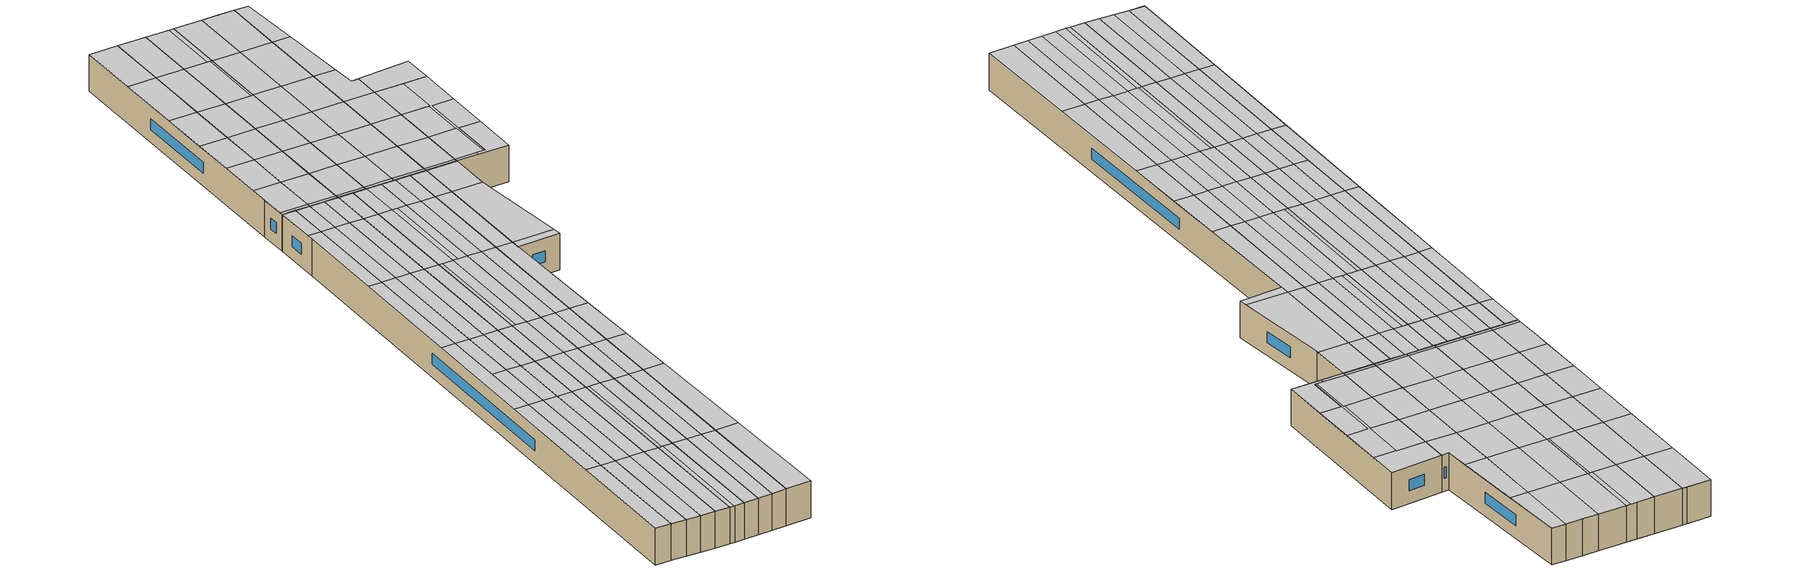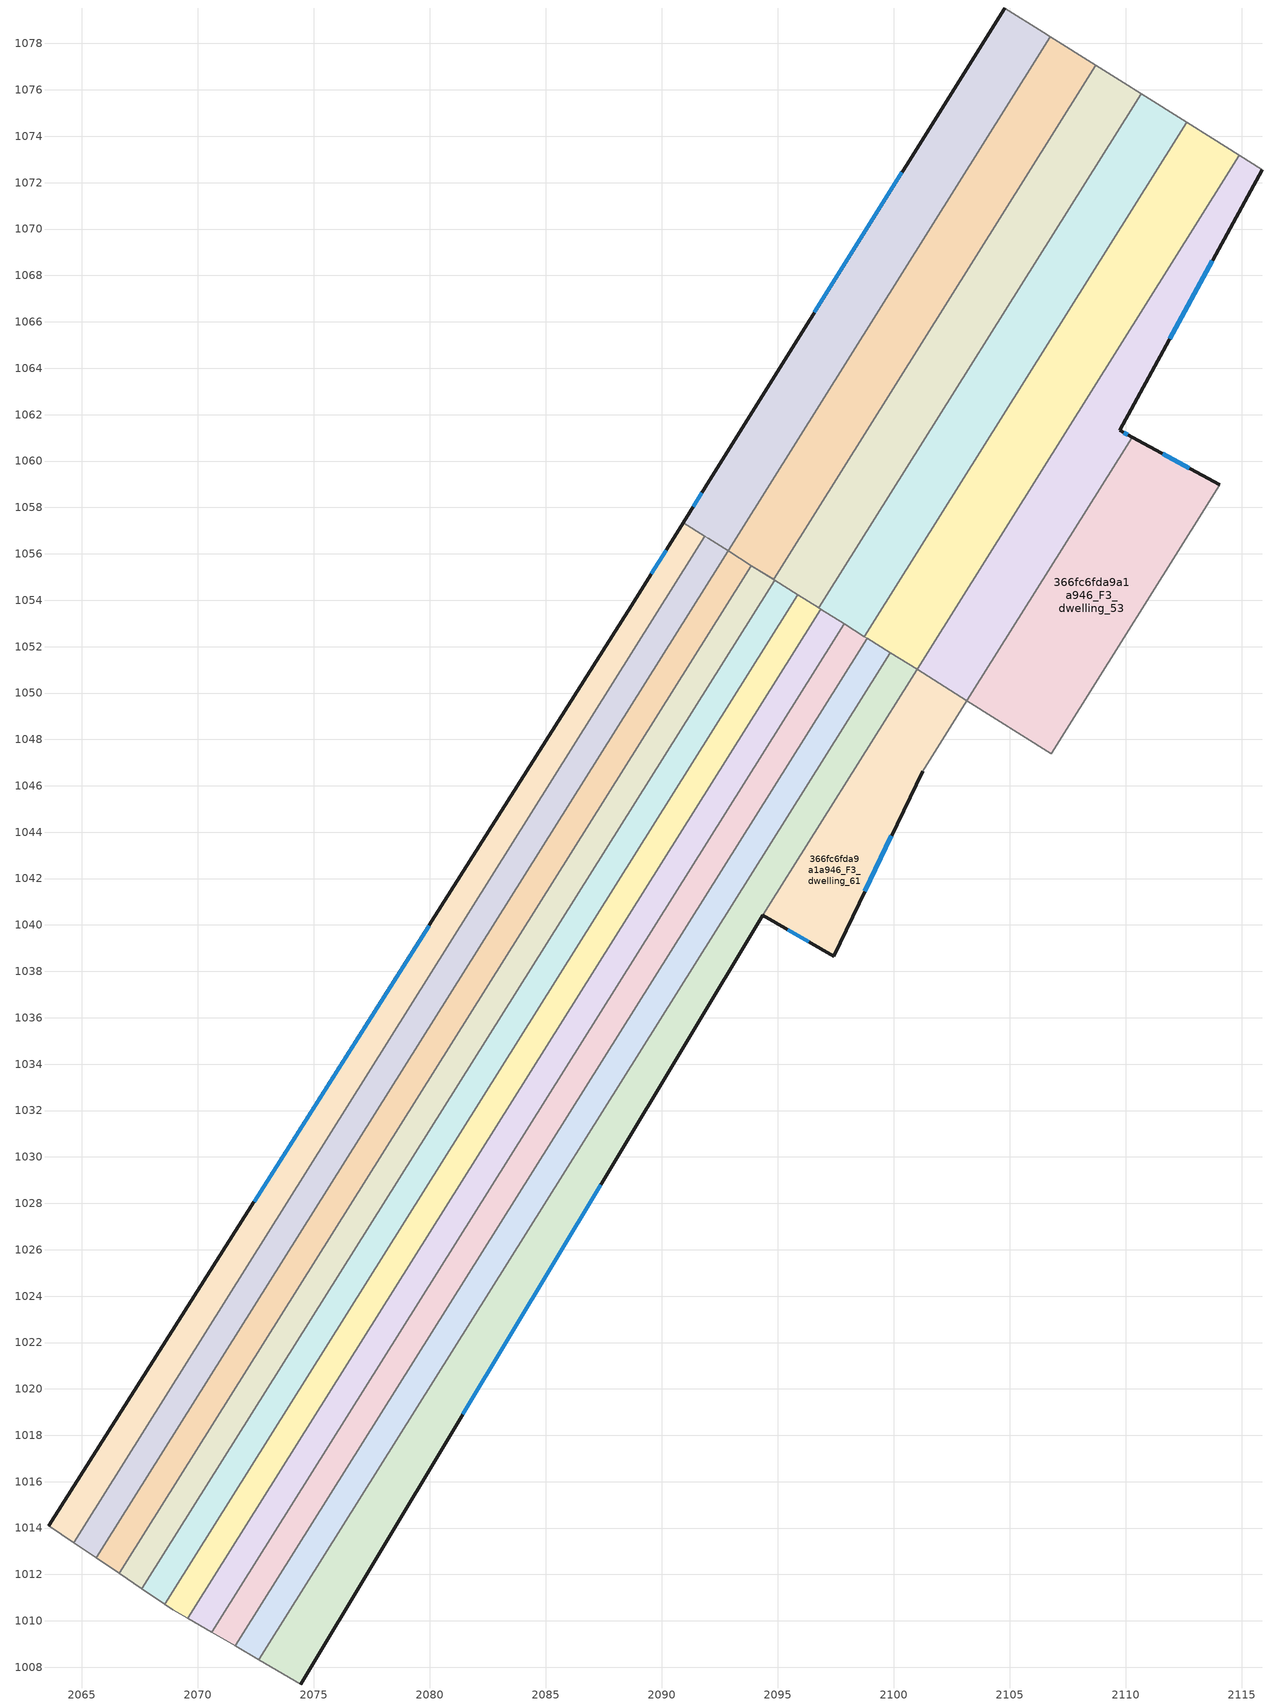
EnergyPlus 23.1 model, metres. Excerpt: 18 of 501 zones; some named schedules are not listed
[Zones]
366fc6fda9a1a946_F3_dwelling_53
 floor to 366fc6fda9a1a946_F2_dwelling_53 (EU_floor_Construction): 2114.05,1058.97 2106.79,1047.38 2103.15,1049.67 2110.28,1061.03 z9
 wall outside (EU_wall_Construction): 2114.05,1058.97 2110.28,1061.03 z9:12
 wall to 366fc6fda9a1a946_F3_dwelling_54 (EU_wall_Construction): 2110.28,1061.03 2103.15,1049.67 z9:12
 wall to 366fc6fda9a1a946_F3_dwelling_52 (EU_wall_Construction): 2106.79,1047.38 2114.05,1058.97 z9:12
 wall to 366fc6fda9a1a946_F3_dwelling_60 (EU_wall_Construction): 2103.15,1049.67 2106.79,1047.39 z9:12
 window (EU_Window_Construction): 2112.73,1059.69 2111.6,1060.31 z10.05:10.95
 ceiling to 366fc6fda9a1a946_F4_dwelling_16 (EU_floor_Construction): 2109.16,1054.81 2111.1,1057.9 2109.1,1059.16 2107.16,1056.07 z12
 ceiling to 366fc6fda9a1a946_F4_dwelling_18 (EU_floor_Construction): 2112.74,1056.87 2114.05,1058.96 2110.27,1061.03 2109.1,1059.16 z12
 ceiling to 366fc6fda9a1a946_F4_dwelling_12 (EU_floor_Construction): 2105.3,1048.67 2107.22,1051.74 2105.23,1052.99 2103.31,1049.92 z12
 ceiling to 366fc6fda9a1a946_F4_dwelling_17 (EU_floor_Construction): 2110.8,1053.78 2112.74,1056.87 2111.13,1057.89 2111.1,1057.9 2109.16,1054.81 2109.11,1054.84 2107.18,1051.76 2107.22,1051.74 2105.3,1048.67 2105.42,1048.6 2109.27,1054.74 z12
 ceiling to 366fc6fda9a1a946_F4_dwelling_15 (EU_floor_Construction): 2108.87,1050.7 2110.8,1053.78 2109.27,1054.74 2105.42,1048.6 2105.45,1048.58 2107.38,1051.64 z12
 ceiling to 366fc6fda9a1a946_F4_dwelling_14 (EU_floor_Construction): 2107.18,1051.76 2109.11,1054.84 2107.16,1056.07 2105.23,1052.99 z12
 ceiling to 366fc6fda9a1a946_F4_dwelling_11 (EU_floor_Construction): 2106.79,1047.39 2108.87,1050.7 2107.38,1051.64 2105.45,1048.58 2105.42,1048.6 2104.85,1048.96 2104.69,1048.7 z12
 ceiling to 366fc6fda9a1a946_F4_dwelling_10 (EU_floor_Construction): 2104.69,1048.7 2104.85,1048.96 2103.31,1049.92 2103.15,1049.67 z12
366fc6fda9a1a946_F3_dwelling_54
 floor to 366fc6fda9a1a946_F2_dwelling_54 (EU_floor_Construction): 2115.88,1072.56 2109.74,1061.33 2110.28,1061.03 2103.15,1049.67 2101,1051.01 2114.9,1073.18 z9
 wall outside (EU_wall_Construction): 2110.28,1061.03 2109.74,1061.33 2115.88,1072.56 z9:12
 wall to 366fc6fda9a1a946_F3_dwelling_61 (EU_wall_Construction): 2101,1051.01 2103.15,1049.67 z9:12
 wall to 366fc6fda9a1a946_F3_dwelling_55 (EU_wall_Construction): 2114.9,1073.18 2101,1051.01 z9:12
 wall to 366fc6fda9a1a946_F3_dwelling_42 (EU_wall_Construction): 2115.88,1072.56 2114.9,1073.18 z9:12
 window (EU_Window_Construction): 2111.89,1065.27 2113.73,1068.62 / 2110.09,1061.14 2109.92,1061.22 z10.05:10.95
 ceiling to 366fc6fda9a1a946_F4_dwelling_14 (EU_floor_Construction): 2105.23,1052.99 2107.16,1056.07 2105.02,1057.41 2103.08,1054.33 z12
 ceiling to 366fc6fda9a1a946_F4_dwelling_12 (EU_floor_Construction): 2103.31,1049.92 2105.23,1052.99 2103.08,1054.33 2101.16,1051.27 z12
 ceiling to 366fc6fda9a1a946_F4_dwelling_21 (EU_floor_Construction): 2110.69,1063.06 2113.37,1067.97 2112.13,1068.75 2109.16,1064.02 z12
 ceiling to 366fc6fda9a1a946_F4_dwelling_16 (EU_floor_Construction): 2107.16,1056.07 2109.1,1059.16 2106.95,1060.5 2105.02,1057.41 z12
 ceiling to 366fc6fda9a1a946_F4_dwelling_23 (EU_floor_Construction): 2113.37,1067.97 2115.88,1072.56 2114.9,1073.18 2112.13,1068.75 z12
 ceiling to 366fc6fda9a1a946_F4_dwelling_18 (EU_floor_Construction): 2109.1,1059.16 2110.27,1061.03 2110.13,1061.11 2109.93,1061.22 2109.87,1061.25 2109.74,1061.33 2110.69,1063.06 2109.16,1064.02 2106.95,1060.5 z12
 ceiling adiabatic (EU_roof_Construction): 2103.15,1049.67 2103.31,1049.92 2101.16,1051.27 2101,1051.01 z12
366fc6fda9a1a946_F3_dwelling_55
 floor to 366fc6fda9a1a946_F2_dwelling_55 (EU_floor_Construction): 2114.9,1073.18 2101,1051.01 2098.74,1052.43 2112.64,1074.6 z9
 wall to 366fc6fda9a1a946_F3_dwelling_56 (EU_wall_Construction): 2112.64,1074.6 2098.74,1052.43 z9:12
 wall to 366fc6fda9a1a946_F3_dwelling_42 (EU_wall_Construction): 2114.9,1073.18 2113.72,1073.92 z9:12
 wall to 366fc6fda9a1a946_F3_dwelling_62 (EU_wall_Construction): 2099.86,1051.73 2101,1051.01 z9:12
 wall to 366fc6fda9a1a946_F3_dwelling_63 (EU_wall_Construction): 2098.86,1052.36 2099.86,1051.73 z9:12
 wall to 366fc6fda9a1a946_F3_dwelling_43 (EU_wall_Construction): 2113.72,1073.92 2112.64,1074.6 z9:12
 wall to 366fc6fda9a1a946_F3_dwelling_64 (EU_wall_Construction): 2098.74,1052.43 2098.86,1052.36 z9:12
 ceiling to 366fc6fda9a1a946_F4_dwelling_12 (EU_floor_Construction): 2101.16,1051.27 2103.08,1054.33 2100.82,1055.75 2098.9,1052.69 z12
 ceiling to 366fc6fda9a1a946_F4_dwelling_21 (EU_floor_Construction): 2109.16,1064.02 2112.13,1068.75 2109.86,1070.17 2106.9,1065.44 z12
 ceiling adiabatic (EU_roof_Construction): 2101,1051.01 2101.16,1051.27 2098.9,1052.69 2098.74,1052.43 z12; 2103.08,1054.33 2105.02,1057.41 2102.75,1058.83 2100.82,1055.75 z12
 ceiling to 366fc6fda9a1a946_F4_dwelling_23 (EU_floor_Construction): 2112.13,1068.75 2114.9,1073.18 2112.64,1074.6 2109.86,1070.17 z12
 ceiling to 366fc6fda9a1a946_F4_dwelling_16 (EU_floor_Construction): 2105.02,1057.41 2106.95,1060.5 2104.69,1061.92 2102.75,1058.83 z12
 ceiling to 366fc6fda9a1a946_F4_dwelling_18 (EU_floor_Construction): 2106.95,1060.5 2109.16,1064.02 2106.9,1065.44 2104.69,1061.92 z12
366fc6fda9a1a946_F3_dwelling_56
 floor to 366fc6fda9a1a946_F2_dwelling_56 (EU_floor_Construction): 2112.64,1074.6 2098.74,1052.43 2096.78,1053.67 2110.68,1075.83 z9
 wall to 366fc6fda9a1a946_F3_dwelling_57 (EU_wall_Construction): 2110.68,1075.83 2096.78,1053.67 z9:12
 wall to 366fc6fda9a1a946_F3_dwelling_43 (EU_wall_Construction): 2112.64,1074.6 2110.68,1075.83 z9:12
 wall to 366fc6fda9a1a946_F3_dwelling_65 (EU_wall_Construction): 2096.86,1053.61 2097.86,1052.99 z9:12
 wall to 366fc6fda9a1a946_F3_dwelling_64 (EU_wall_Construction): 2097.86,1052.99 2098.74,1052.43 z9:12
 wall to 366fc6fda9a1a946_F3_dwelling_66 (EU_wall_Construction): 2096.78,1053.67 2096.86,1053.61 z9:12
 ceiling to 366fc6fda9a1a946_F4_dwelling_18 (EU_floor_Construction): 2104.69,1061.92 2106.9,1065.44 2104.93,1066.67 2102.73,1063.15 z12
 ceiling to 366fc6fda9a1a946_F4_dwelling_23 (EU_floor_Construction): 2109.86,1070.17 2112.64,1074.6 2110.68,1075.83 2107.9,1071.4 z12
 ceiling to 366fc6fda9a1a946_F4_dwelling_16 (EU_floor_Construction): 2102.75,1058.83 2104.69,1061.92 2102.73,1063.15 2100.79,1060.06 z12
 ceiling to 366fc6fda9a1a946_F4_dwelling_21 (EU_floor_Construction): 2106.9,1065.44 2109.86,1070.17 2107.9,1071.4 2104.93,1066.67 z12
 ceiling to 366fc6fda9a1a946_F4_dwelling_14 (EU_floor_Construction): 2100.82,1055.75 2102.75,1058.83 2100.79,1060.06 2098.86,1056.98 z12
 ceiling to 366fc6fda9a1a946_F4_dwelling_12 (EU_floor_Construction): 2098.9,1052.69 2100.82,1055.75 2098.86,1056.98 2096.94,1053.92 z12
 ceiling to 366fc6fda9a1a946_F4_dwelling_10 (EU_floor_Construction): 2098.74,1052.43 2098.9,1052.69 2096.94,1053.92 2096.78,1053.67 z12
366fc6fda9a1a946_F3_dwelling_57
 floor to 366fc6fda9a1a946_F2_dwelling_57 (EU_floor_Construction): 2110.68,1075.83 2096.78,1053.67 2093.86,1055.5 2094.82,1054.89 2108.72,1077.06 z9
 wall to 366fc6fda9a1a946_F3_dwelling_58 (EU_wall_Construction): 2108.72,1077.06 2094.82,1054.89 2093.86,1055.5 z9:12
 wall to 366fc6fda9a1a946_F3_dwelling_68 (EU_wall_Construction): 2093.86,1055.5 2094.86,1054.87 z9:12
 wall to 366fc6fda9a1a946_F3_dwelling_46 (EU_wall_Construction): 2109.91,1076.31 2108.72,1077.06 z9:12
 wall to 366fc6fda9a1a946_F3_dwelling_66 (EU_wall_Construction): 2095.86,1054.24 2096.78,1053.66 z9:12
 wall to 366fc6fda9a1a946_F3_dwelling_67 (EU_wall_Construction): 2094.86,1054.87 2095.86,1054.24 z9:12
 wall to 366fc6fda9a1a946_F3_dwelling_43 (EU_wall_Construction): 2110.68,1075.83 2109.91,1076.31 z9:12
 ceiling to 366fc6fda9a1a946_F4_dwelling_21 (EU_floor_Construction): 2104.93,1066.67 2107.9,1071.4 2107.76,1071.49 2104.8,1066.76 z12
 ceiling to 366fc6fda9a1a946_F4_dwelling_16 (EU_floor_Construction): 2100.79,1060.06 2102.73,1063.15 2100.77,1064.38 2098.83,1061.29 z12
 ceiling to 366fc6fda9a1a946_F4_dwelling_20 (EU_floor_Construction): 2104.8,1066.76 2107.76,1071.49 2105.94,1072.63 2102.97,1067.9 z12
 ceiling to 366fc6fda9a1a946_F4_dwelling_12 (EU_floor_Construction): 2096.94,1053.92 2098.86,1056.98 2096.9,1058.21 2094.98,1055.15 z12
 ceiling to 366fc6fda9a1a946_F4_dwelling_18 (EU_floor_Construction): 2102.73,1063.15 2104.93,1066.67 2102.97,1067.9 2100.77,1064.38 z12
 ceiling to 366fc6fda9a1a946_F4_dwelling_23 (EU_floor_Construction): 2107.9,1071.4 2110.68,1075.83 2110.38,1076.01 2107.61,1071.58 z12
 ceiling to 366fc6fda9a1a946_F4_dwelling_14 (EU_floor_Construction): 2098.86,1056.98 2100.79,1060.06 2098.83,1061.29 2096.9,1058.21 z12
 ceiling to 366fc6fda9a1a946_F4_dwelling_22 (EU_floor_Construction): 2107.61,1071.58 2110.38,1076.01 2108.72,1077.06 2105.94,1072.63 z12
 ceiling to 366fc6fda9a1a946_F4_dwelling_10 (EU_floor_Construction): 2096.78,1053.67 2096.94,1053.92 2094.98,1055.15 2094.82,1054.89 2093.86,1055.5 z12
366fc6fda9a1a946_F3_dwelling_58
 floor to 366fc6fda9a1a946_F2_dwelling_58 (EU_floor_Construction): 2108.72,1077.06 2094.82,1054.89 2092,1056.66 2092.85,1056.12 2106.76,1078.29 z9
 wall to 366fc6fda9a1a946_F3_dwelling_59 (EU_wall_Construction): 2106.76,1078.29 2092.85,1056.12 2092,1056.66 z9:12
 wall to 366fc6fda9a1a946_F3_dwelling_46 (EU_wall_Construction): 2108.72,1077.06 2106.76,1078.29 z9:12
 wall to 366fc6fda9a1a946_F3_dwelling_69 (EU_wall_Construction): 2092.86,1056.12 2093.86,1055.5 z9:12
 wall to 366fc6fda9a1a946_F3_dwelling_70 (EU_wall_Construction): 2092,1056.66 2092.86,1056.12 z9:12
 ceiling to 366fc6fda9a1a946_F4_dwelling_20 (EU_floor_Construction): 2102.97,1067.9 2105.94,1072.63 2103.98,1073.86 2101.01,1069.13 z12
 ceiling adiabatic (EU_roof_Construction): 2105.94,1072.63 2108.72,1077.06 2106.76,1078.29 2103.98,1073.86 z12
 ceiling to 366fc6fda9a1a946_F4_dwelling_18 (EU_floor_Construction): 2100.77,1064.38 2102.97,1067.9 2101.01,1069.13 2098.81,1065.61 z12
 ceiling to 366fc6fda9a1a946_F4_dwelling_16 (EU_floor_Construction): 2098.83,1061.29 2100.77,1064.38 2098.81,1065.61 2096.87,1062.52 z12
 ceiling to 366fc6fda9a1a946_F4_dwelling_12 (EU_floor_Construction): 2094.98,1055.15 2096.9,1058.21 2094.94,1059.44 2093.01,1056.38 z12
 ceiling to 366fc6fda9a1a946_F4_dwelling_14 (EU_floor_Construction): 2096.9,1058.21 2098.83,1061.29 2096.87,1062.52 2094.94,1059.44 z12
 ceiling to 366fc6fda9a1a946_F4_dwelling_10 (EU_floor_Construction): 2094.82,1054.89 2094.98,1055.15 2093.01,1056.38 2092.86,1056.13 z12
366fc6fda9a1a946_F3_dwelling_59
 floor to 366fc6fda9a1a946_F2_dwelling_59 (EU_floor_Construction): 2106.76,1078.29 2092.85,1056.12 2090.92,1057.34 2092.15,1059.32 2104.78,1079.53 z9
 wall outside (EU_wall_Construction): 2104.78,1079.53 2092.15,1059.32 2090.92,1057.34 z9:12
 wall to 366fc6fda9a1a946_F3_dwelling_47 (EU_wall_Construction): 2106.45,1078.48 2104.78,1079.53 z9:12
 wall to 366fc6fda9a1a946_F3_dwelling_70 (EU_wall_Construction): 2091.86,1056.75 2092,1056.66 z9:12
 wall to 366fc6fda9a1a946_F3_dwelling_46 (EU_wall_Construction): 2106.76,1078.29 2106.45,1078.48 z9:12
 wall to 366fc6fda9a1a946_F3_dwelling_71 (EU_wall_Construction): 2090.92,1057.34 2091.86,1056.75 z9:12
 window (EU_Window_Construction): 2091.72,1058.62 2091.35,1058.03 / 2100.35,1072.44 2096.57,1066.4 z10.05:10.95
 ceiling to 366fc6fda9a1a946_F4_dwelling_20 (EU_floor_Construction): 2101.01,1069.13 2103.98,1073.86 2102.01,1075.09 2099.05,1070.36 z12
 ceiling to 366fc6fda9a1a946_F4_dwelling_18 (EU_floor_Construction): 2098.81,1065.61 2101.01,1069.13 2099.05,1070.36 2096.85,1066.84 z12
 ceiling adiabatic (EU_roof_Construction): 2103.98,1073.86 2106.76,1078.29 2104.78,1079.53 2102.01,1075.09 z12
 ceiling to 366fc6fda9a1a946_F4_dwelling_16 (EU_floor_Construction): 2096.87,1062.52 2098.81,1065.61 2096.85,1066.84 2094.92,1063.75 z12
 ceiling to 366fc6fda9a1a946_F4_dwelling_12 (EU_floor_Construction): 2093.01,1056.38 2094.94,1059.44 2092.99,1060.66 2092.15,1059.32 2092.03,1059.13 2091.08,1057.59 z12
 ceiling to 366fc6fda9a1a946_F4_dwelling_14 (EU_floor_Construction): 2094.94,1059.44 2096.87,1062.52 2094.92,1063.75 2092.99,1060.66 z12
 ceiling to 366fc6fda9a1a946_F4_dwelling_10 (EU_floor_Construction): 2092.86,1056.13 2093.01,1056.38 2091.08,1057.59 2090.92,1057.34 z12
366fc6fda9a1a946_F3_dwelling_61
 floor to 366fc6fda9a1a946_F2_dwelling_61 (EU_floor_Construction): 2103.15,1049.67 2101.25,1046.64 2097.41,1038.66 2094.36,1040.42 2101,1051.01 z9
 wall outside (EU_wall_Construction): 2094.36,1040.42 2097.41,1038.66 2101.25,1046.64 z9:12
 wall to 366fc6fda9a1a946_F3_dwelling_62 (EU_wall_Construction): 2101,1051.01 2094.36,1040.42 z9:12
 wall to 366fc6fda9a1a946_F3_dwelling_60 (EU_wall_Construction): 2101.25,1046.64 2103.15,1049.67 z9:12
 window (EU_Window_Construction): 2098.75,1041.45 2099.9,1043.84 / 2095.43,1039.8 2096.34,1039.27 z10.05:10.95
 ceiling to 366fc6fda9a1a946_F4_dwelling_9 (EU_floor_Construction): 2097.69,1039.25 2101.25,1046.64 2101.3,1046.72 2099.15,1048.07 2094.77,1041.08 z12
 ceiling to 366fc6fda9a1a946_F4_dwelling_10 (EU_floor_Construction): 2101.3,1046.72 2103.15,1049.67 2101,1051.01 2099.15,1048.07 z12
 ceiling to 366fc6fda9a1a946_F4_dwelling_7 (EU_floor_Construction): 2097.41,1038.66 2097.69,1039.25 2094.77,1041.08 2094.36,1040.42 z12
366fc6fda9a1a946_F3_dwelling_62
 floor to 366fc6fda9a1a946_F2_dwelling_62 (EU_floor_Construction): 2101,1051.01 2094.36,1040.42 2074.43,1007.28 2072.63,1008.33 2099.86,1051.73 z9
 wall outside (EU_wall_Construction): 2074.43,1007.28 2094.36,1040.42 z9:12
 wall to 366fc6fda9a1a946_F3_dwelling_63 (EU_wall_Construction): 2099.86,1051.73 2072.63,1008.33 z9:12
 wall adiabatic (EU_wall_Construction): 2072.63,1008.33 2074.43,1007.28 z9:12
 window (EU_Window_Construction): 2081.41,1018.9 2087.37,1028.8 z10.05:10.95
 ceiling to 366fc6fda9a1a946_F4_dwelling_1 (EU_floor_Construction): 2074.43,1007.28 2079.36,1015.48 2077.75,1016.49 2072.63,1008.33 z12
 ceiling to 366fc6fda9a1a946_F4_dwelling_3 (EU_floor_Construction): 2079.36,1015.48 2084.43,1023.91 2082.98,1024.82 2077.75,1016.49 z12
 ceiling to 366fc6fda9a1a946_F4_dwelling_9 (EU_floor_Construction): 2094.77,1041.08 2099.15,1048.07 2098.01,1048.78 2093.63,1041.8 z12
 ceiling to 366fc6fda9a1a946_F4_dwelling_7 (EU_floor_Construction): 2089.6,1032.51 2094.36,1040.42 2094.77,1041.08 2093.63,1041.8 2088.31,1033.32 z12
 ceiling to 366fc6fda9a1a946_F4_dwelling_5 (EU_floor_Construction): 2087,1028.19 2089.6,1032.51 2088.31,1033.32 2085.63,1029.05 z12
 ceiling to 366fc6fda9a1a946_F4_dwelling_10 (EU_floor_Construction): 2099.15,1048.07 2101,1051.01 2099.86,1051.73 2098.01,1048.78 z12
 ceiling to 366fc6fda9a1a946_F4_dwelling_4 (EU_floor_Construction): 2084.43,1023.91 2087,1028.19 2085.63,1029.05 2082.98,1024.82 z12
366fc6fda9a1a946_F3_dwelling_63
 floor to 366fc6fda9a1a946_F2_dwelling_63 (EU_floor_Construction): 2099.86,1051.73 2072.63,1008.33 2071.61,1008.92 2098.86,1052.36 z9
 wall to 366fc6fda9a1a946_F3_dwelling_64 (EU_wall_Construction): 2098.86,1052.36 2071.61,1008.92 z9:12
 wall adiabatic (EU_wall_Construction): 2071.61,1008.92 2072.63,1008.33 z9:12
 ceiling to 366fc6fda9a1a946_F4_dwelling_3 (EU_floor_Construction): 2077.75,1016.49 2082.98,1024.82 2081.98,1025.45 2076.75,1017.11 z12
 ceiling to 366fc6fda9a1a946_F4_dwelling_7 (EU_floor_Construction): 2088.31,1033.32 2093.63,1041.8 2092.62,1042.43 2087.3,1033.94 z12
 ceiling to 366fc6fda9a1a946_F4_dwelling_4 (EU_floor_Construction): 2082.98,1024.82 2085.63,1029.05 2084.63,1029.68 2081.98,1025.45 z12
 ceiling to 366fc6fda9a1a946_F4_dwelling_1 (EU_floor_Construction): 2072.63,1008.33 2077.75,1016.49 2076.75,1017.11 2071.61,1008.92 z12
 ceiling to 366fc6fda9a1a946_F4_dwelling_5 (EU_floor_Construction): 2085.63,1029.05 2088.31,1033.32 2087.3,1033.94 2084.63,1029.68 z12
 ceiling to 366fc6fda9a1a946_F4_dwelling_9 (EU_floor_Construction): 2093.63,1041.8 2098.01,1048.78 2097.01,1049.41 2092.62,1042.43 z12
 ceiling to 366fc6fda9a1a946_F4_dwelling_10 (EU_floor_Construction): 2098.01,1048.78 2099.86,1051.73 2098.86,1052.36 2097.01,1049.41 z12
366fc6fda9a1a946_F3_dwelling_64
 floor to 366fc6fda9a1a946_F2_dwelling_64 (EU_floor_Construction): 2098.86,1052.36 2071.61,1008.92 2070.59,1009.51 2097.86,1052.99 z9
 wall to 366fc6fda9a1a946_F3_dwelling_65 (EU_wall_Construction): 2097.86,1052.99 2070.59,1009.51 z9:12
 wall adiabatic (EU_wall_Construction): 2070.59,1009.51 2071.61,1008.92 z9:12
 ceiling to 366fc6fda9a1a946_F4_dwelling_7 (EU_floor_Construction): 2087.3,1033.94 2092.62,1042.43 2091.62,1043.05 2086.3,1034.57 z12
 ceiling to 366fc6fda9a1a946_F4_dwelling_3 (EU_floor_Construction): 2076.75,1017.11 2081.98,1025.45 2080.98,1026.08 2075.75,1017.74 z12
 ceiling to 366fc6fda9a1a946_F4_dwelling_1 (EU_floor_Construction): 2071.61,1008.92 2076.75,1017.11 2075.75,1017.74 2070.59,1009.51 z12
 ceiling to 366fc6fda9a1a946_F4_dwelling_5 (EU_floor_Construction): 2084.63,1029.68 2087.3,1033.94 2086.3,1034.57 2083.63,1030.3 z12
 ceiling to 366fc6fda9a1a946_F4_dwelling_9 (EU_floor_Construction): 2092.62,1042.43 2097.01,1049.41 2096.01,1050.04 2091.62,1043.05 z12
 ceiling to 366fc6fda9a1a946_F4_dwelling_4 (EU_floor_Construction): 2081.98,1025.45 2084.63,1029.68 2083.63,1030.3 2080.98,1026.08 z12
 ceiling adiabatic (EU_roof_Construction): 2097.01,1049.41 2098.86,1052.36 2097.86,1052.99 2096.01,1050.04 z12
366fc6fda9a1a946_F3_dwelling_65
 floor to 366fc6fda9a1a946_F2_dwelling_65 (EU_floor_Construction): 2097.86,1052.99 2070.59,1009.51 2069.57,1010.11 2096.86,1053.61 z9
 wall to 366fc6fda9a1a946_F3_dwelling_66 (EU_wall_Construction): 2096.86,1053.61 2069.57,1010.11 z9:12
 wall adiabatic (EU_wall_Construction): 2069.57,1010.11 2070.59,1009.51 z9:12
 ceiling to 366fc6fda9a1a946_F4_dwelling_9 (EU_floor_Construction): 2091.62,1043.05 2096.01,1050.04 2095.38,1050.43 2091,1043.44 z12
 ceiling to 366fc6fda9a1a946_F4_dwelling_1 (EU_floor_Construction): 2070.59,1009.51 2075.75,1017.74 2074.75,1018.37 2069.57,1010.11 z12
 ceiling to 366fc6fda9a1a946_F4_dwelling_7 (EU_floor_Construction): 2086.3,1034.57 2091.62,1043.05 2090.63,1043.68 2085.31,1035.2 z12
 ceiling to 366fc6fda9a1a946_F4_dwelling_3 (EU_floor_Construction): 2075.75,1017.74 2080.98,1026.08 2079.98,1026.7 2074.75,1018.37 z12
 ceiling to 366fc6fda9a1a946_F4_dwelling_8 (EU_floor_Construction): 2091,1043.44 2095.38,1050.43 2095.01,1050.67 2090.63,1043.68 z12
 ceiling to 366fc6fda9a1a946_F4_dwelling_5 (EU_floor_Construction): 2083.63,1030.3 2086.3,1034.57 2085.31,1035.2 2082.63,1030.93 z12
 ceiling to 366fc6fda9a1a946_F4_dwelling_4 (EU_floor_Construction): 2080.98,1026.08 2083.63,1030.3 2082.63,1030.93 2079.98,1026.7 z12
 ceiling to 366fc6fda9a1a946_F4_dwelling_10 (EU_floor_Construction): 2096.01,1050.04 2097.86,1052.99 2096.86,1053.61 2095.01,1050.67 z12
366fc6fda9a1a946_F3_dwelling_66
 floor to 366fc6fda9a1a946_F2_dwelling_66 (EU_floor_Construction): 2096.86,1053.61 2069.57,1010.11 2068.92,1010.49 2068.56,1010.73 2095.86,1054.24 z9
 wall adiabatic (EU_wall_Construction): 2068.56,1010.73 2068.92,1010.49 2069.57,1010.11 z9:12
 wall to 366fc6fda9a1a946_F3_dwelling_67 (EU_wall_Construction): 2095.86,1054.24 2068.56,1010.73 z9:12
 ceiling to 366fc6fda9a1a946_F4_dwelling_8 (EU_floor_Construction): 2090.63,1043.68 2095.01,1050.67 2094.01,1051.29 2089.63,1044.31 z12
 ceiling to 366fc6fda9a1a946_F4_dwelling_5 (EU_floor_Construction): 2082.63,1030.93 2085.31,1035.2 2084.31,1035.82 2081.63,1031.56 z12
 ceiling to 366fc6fda9a1a946_F4_dwelling_6 (EU_floor_Construction): 2084.54,1035.68 2089.85,1044.16 2089.63,1044.31 2084.31,1035.83 z12
 ceiling to 366fc6fda9a1a946_F4_dwelling_10 (EU_floor_Construction): 2095.01,1050.67 2096.86,1053.61 2095.86,1054.24 2094.01,1051.29 z12
 ceiling to 366fc6fda9a1a946_F4_dwelling_0 (EU_floor_Construction): 2068.86,1010.53 2074.06,1018.8 2073.75,1018.99 2068.56,1010.73 z12
 ceiling to 366fc6fda9a1a946_F4_dwelling_7 (EU_floor_Construction): 2085.31,1035.2 2090.63,1043.68 2089.85,1044.16 2084.54,1035.68 z12
 ceiling to 366fc6fda9a1a946_F4_dwelling_3 (EU_floor_Construction): 2074.75,1018.37 2079.98,1026.7 2079.22,1027.18 2073.99,1018.84 z12
 ceiling to 366fc6fda9a1a946_F4_dwelling_1 (EU_floor_Construction): 2069.57,1010.11 2074.75,1018.37 2074.06,1018.8 2068.86,1010.53 2068.88,1010.51 2068.92,1010.49 z12
 ceiling to 366fc6fda9a1a946_F4_dwelling_2 (EU_floor_Construction): 2073.99,1018.84 2079.22,1027.18 2078.98,1027.33 2073.75,1018.99 z12
 ceiling to 366fc6fda9a1a946_F4_dwelling_4 (EU_floor_Construction): 2079.98,1026.7 2082.63,1030.93 2081.63,1031.56 2078.98,1027.33 z12
366fc6fda9a1a946_F3_dwelling_67
 floor to 366fc6fda9a1a946_F2_dwelling_67 (EU_floor_Construction): 2095.86,1054.24 2068.56,1010.73 2067.59,1011.39 2094.86,1054.87 z9
 wall to 366fc6fda9a1a946_F3_dwelling_68 (EU_wall_Construction): 2094.86,1054.87 2067.59,1011.39 z9:12
 wall adiabatic (EU_wall_Construction): 2067.59,1011.39 2068.56,1010.73 z9:12
 ceiling to 366fc6fda9a1a946_F4_dwelling_6 (EU_floor_Construction): 2084.31,1035.83 2089.63,1044.31 2088.63,1044.93 2083.31,1036.45 z12
 ceiling to 366fc6fda9a1a946_F4_dwelling_5 (EU_floor_Construction): 2081.63,1031.56 2084.31,1035.82 2083.31,1036.45 2080.63,1032.18 z12
 ceiling to 366fc6fda9a1a946_F4_dwelling_2 (EU_floor_Construction): 2073.75,1018.99 2078.98,1027.33 2077.98,1027.96 2072.75,1019.62 z12
 ceiling to 366fc6fda9a1a946_F4_dwelling_8 (EU_floor_Construction): 2089.63,1044.31 2094.01,1051.29 2093.01,1051.92 2088.63,1044.93 z12
 ceiling adiabatic (EU_roof_Construction): 2094.01,1051.29 2095.86,1054.24 2094.86,1054.87 2093.01,1051.92 z12; 2068.56,1010.73 2073.75,1018.99 2072.75,1019.62 2067.59,1011.39 z12
 ceiling to 366fc6fda9a1a946_F4_dwelling_4 (EU_floor_Construction): 2078.98,1027.33 2081.63,1031.56 2080.63,1032.18 2077.98,1027.96 z12
366fc6fda9a1a946_F3_dwelling_68
 floor to 366fc6fda9a1a946_F2_dwelling_68 (EU_floor_Construction): 2094.86,1054.87 2067.59,1011.39 2066.61,1012.05 2093.86,1055.5 z9
 wall to 366fc6fda9a1a946_F3_dwelling_69 (EU_wall_Construction): 2093.86,1055.5 2066.61,1012.05 z9:12
 wall adiabatic (EU_wall_Construction): 2066.61,1012.05 2067.59,1011.39 z9:12
 ceiling to 366fc6fda9a1a946_F4_dwelling_5 (EU_floor_Construction): 2080.63,1032.18 2083.31,1036.45 2082.31,1037.08 2079.63,1032.81 z12
 ceiling to 366fc6fda9a1a946_F4_dwelling_4 (EU_floor_Construction): 2077.98,1027.96 2080.63,1032.18 2079.63,1032.81 2076.98,1028.58 z12
 ceiling to 366fc6fda9a1a946_F4_dwelling_6 (EU_floor_Construction): 2083.31,1036.45 2088.63,1044.93 2087.63,1045.56 2082.31,1037.08 z12
 ceiling to 366fc6fda9a1a946_F4_dwelling_0 (EU_floor_Construction): 2067.59,1011.39 2072.75,1019.62 2071.75,1020.25 2066.61,1012.05 z12
 ceiling to 366fc6fda9a1a946_F4_dwelling_8 (EU_floor_Construction): 2088.63,1044.93 2093.01,1051.92 2092.01,1052.55 2087.63,1045.56 z12
 ceiling to 366fc6fda9a1a946_F4_dwelling_2 (EU_floor_Construction): 2072.75,1019.62 2077.98,1027.96 2076.98,1028.58 2071.75,1020.25 z12
 ceiling to 366fc6fda9a1a946_F4_dwelling_10 (EU_floor_Construction): 2093.01,1051.92 2094.86,1054.87 2093.86,1055.5 2092.01,1052.55 z12
366fc6fda9a1a946_F3_dwelling_69
 floor to 366fc6fda9a1a946_F2_dwelling_69 (EU_floor_Construction): 2093.86,1055.5 2066.61,1012.05 2065.63,1012.71 2092.86,1056.12 z9
 wall to 366fc6fda9a1a946_F3_dwelling_70 (EU_wall_Construction): 2092.86,1056.12 2065.63,1012.71 z9:12
 wall adiabatic (EU_wall_Construction): 2065.63,1012.71 2066.61,1012.05 z9:12
 ceiling to 366fc6fda9a1a946_F4_dwelling_4 (EU_floor_Construction): 2076.98,1028.58 2079.63,1032.81 2078.63,1033.44 2075.98,1029.21 z12
 ceiling to 366fc6fda9a1a946_F4_dwelling_8 (EU_floor_Construction): 2087.63,1045.56 2092.01,1052.55 2091.01,1053.17 2086.63,1046.19 z12
 ceiling to 366fc6fda9a1a946_F4_dwelling_2 (EU_floor_Construction): 2071.75,1020.25 2076.98,1028.58 2075.98,1029.21 2070.75,1020.88 z12
 ceiling to 366fc6fda9a1a946_F4_dwelling_6 (EU_floor_Construction): 2082.31,1037.08 2087.63,1045.56 2086.63,1046.19 2081.31,1037.71 z12
 ceiling to 366fc6fda9a1a946_F4_dwelling_0 (EU_floor_Construction): 2066.61,1012.05 2071.75,1020.25 2070.75,1020.88 2065.63,1012.71 z12
 ceiling to 366fc6fda9a1a946_F4_dwelling_5 (EU_floor_Construction): 2079.63,1032.81 2082.31,1037.08 2081.31,1037.71 2078.63,1033.44 z12
 ceiling to 366fc6fda9a1a946_F4_dwelling_10 (EU_floor_Construction): 2092.01,1052.55 2093.86,1055.5 2092.86,1056.12 2091.01,1053.17 z12
366fc6fda9a1a946_F3_dwelling_70
 floor to 366fc6fda9a1a946_F2_dwelling_70 (EU_floor_Construction): 2092.86,1056.12 2065.63,1012.71 2064.65,1013.37 2091.86,1056.75 z9
 wall to 366fc6fda9a1a946_F3_dwelling_71 (EU_wall_Construction): 2091.86,1056.75 2064.65,1013.37 z9:12
 wall adiabatic (EU_wall_Construction): 2064.65,1013.37 2065.63,1012.71 z9:12
 ceiling to 366fc6fda9a1a946_F4_dwelling_2 (EU_floor_Construction): 2070.75,1020.88 2075.98,1029.21 2074.98,1029.84 2069.75,1021.5 z12
 ceiling to 366fc6fda9a1a946_F4_dwelling_6 (EU_floor_Construction): 2081.31,1037.71 2086.63,1046.19 2085.63,1046.82 2080.31,1038.33 z12
 ceiling to 366fc6fda9a1a946_F4_dwelling_5 (EU_floor_Construction): 2078.63,1033.44 2081.31,1037.71 2080.31,1038.33 2077.63,1034.07 z12
 ceiling to 366fc6fda9a1a946_F4_dwelling_8 (EU_floor_Construction): 2086.63,1046.19 2091.01,1053.17 2090.01,1053.8 2085.63,1046.82 z12
 ceiling to 366fc6fda9a1a946_F4_dwelling_4 (EU_floor_Construction): 2075.98,1029.21 2078.63,1033.44 2077.63,1034.07 2074.98,1029.84 z12
 ceiling to 366fc6fda9a1a946_F4_dwelling_0 (EU_floor_Construction): 2065.63,1012.71 2070.75,1020.88 2069.75,1021.5 2064.65,1013.37 z12
 ceiling to 366fc6fda9a1a946_F4_dwelling_10 (EU_floor_Construction): 2091.01,1053.17 2092.86,1056.12 2091.86,1056.75 2090.01,1053.8 z12
366fc6fda9a1a946_F3_dwelling_71
 floor to 366fc6fda9a1a946_F2_dwelling_71 (EU_floor_Construction): 2091.86,1056.75 2064.65,1013.37 2063.58,1014.1 2088.82,1053.95 2090.92,1057.34 z9
 wall outside (EU_wall_Construction): 2090.92,1057.34 2088.82,1053.95 2063.58,1014.1 z9:12
 wall adiabatic (EU_wall_Construction): 2063.58,1014.1 2064.65,1013.37 z9:12
 window (EU_Window_Construction): 2079.97,1039.98 2072.43,1028.07 / 2090.18,1056.15 2089.55,1055.14 z10.05:10.95
 ceiling to 366fc6fda9a1a946_F4_dwelling_0 (EU_floor_Construction): 2064.65,1013.37 2069.75,1021.5 2068.69,1022.17 2063.58,1014.1 z12
 ceiling to 366fc6fda9a1a946_F4_dwelling_2 (EU_floor_Construction): 2069.75,1021.5 2074.98,1029.84 2073.95,1030.48 2068.69,1022.17 z12
 ceiling to 366fc6fda9a1a946_F4_dwelling_8 (EU_floor_Construction): 2085.63,1046.82 2090.01,1053.8 2089.09,1054.38 2088.82,1053.95 2084.68,1047.41 z12
 ceiling to 366fc6fda9a1a946_F4_dwelling_6 (EU_floor_Construction): 2080.31,1038.33 2085.63,1046.82 2084.68,1047.41 2079.32,1038.95 z12
 ceiling adiabatic (EU_roof_Construction): 2080.31,1038.33 2079.32,1038.95 2088.82,1053.95 2089.09,1054.38 2090.01,1053.8 2091.86,1056.75 2090.92,1057.34 2088.82,1053.95 2073.95,1030.48 2074.98,1029.84 z12
[Building]
EU S2 Campaign: North Axis=0; Terrain=City; Solar Distribution=FullExterior
[Site:Location]
Bologna: Latitude=44.5; Longitude=11.25; Time Zone=1; Elevation=37
[SizingPeriod:WeatherFileDays]
AnnualSizingPeriod: Begin Month=1; Begin Day of Month=1; End Month=12; End Day of Month=31; Day of Week for Start Day=Monday; Use Weather File Daylight Saving Period=No; Use Weather File Rain and Snow Indicators=No
[MATERIAL]
EU_InternalMass_Material: Roughness=MediumRough; Thickness=0.1; Conductivity=1; Density=1800; Specific Heat=900; Thermal Absorptance=0.9; Solar Absorptance=0.7; Visible Absorptance=0.7
[MATERIAL:NOMASS] Roughness=MediumRough; Thermal Absorptance=0.9; Solar Absorptance=0.7; Visible Absorptance=0.7
Name | Thermal Resistance
EU_wall_NoMass | 0.890213
EU_roof_NoMass | 0.636128
EU_floor_NoMass | 0.79516
[WINDOWMATERIAL:SIMPLEGLAZINGSYSTEM]
EU_Window_SimpleGlazing: UFactor=4.49146; Solar Heat Gain Coefficient=0.85; Visible Transmittance=0.85
[CONSTRUCTION]
EU_wall_Construction: EU_wall_NoMass
EU_roof_Construction: EU_roof_NoMass
EU_floor_Construction: EU_floor_NoMass
EU_Window_Construction: EU_Window_SimpleGlazing
EU_InternalMass_Construction: EU_InternalMass_Material
[ZONE] Type=1; Multiplier=1; Ceiling Height=autocalculate; Floor Area=autocalculate; Part of Total Floor Area=Yes
Name | Volume
366fc6fda9a1a946_F3_dwelling_53 | 174.593
366fc6fda9a1a946_F3_dwelling_54 | 160.541
366fc6fda9a1a946_F3_dwelling_55 | 209.893
366fc6fda9a1a946_F3_dwelling_56 | 181.683
366fc6fda9a1a946_F3_dwelling_57 | 181.649
366fc6fda9a1a946_F3_dwelling_58 | 181.679
366fc6fda9a1a946_F3_dwelling_59 | 181.67
366fc6fda9a1a946_F3_dwelling_61 | 107.743
366fc6fda9a1a946_F3_dwelling_62 | 249.899
366fc6fda9a1a946_F3_dwelling_63 | 181.63
366fc6fda9a1a946_F3_dwelling_64 | 181.675
366fc6fda9a1a946_F3_dwelling_65 | 181.625
366fc6fda9a1a946_F3_dwelling_66 | 181.787
366fc6fda9a1a946_F3_dwelling_67 | 181.554
366fc6fda9a1a946_F3_dwelling_68 | 181.771
366fc6fda9a1a946_F3_dwelling_69 | 181.651
366fc6fda9a1a946_F3_dwelling_70 | 181.655
366fc6fda9a1a946_F3_dwelling_71 | 181.681
[INTERNALMASS] Construction=EU_InternalMass_Construction
Name | Zone or ZoneList | Surface Area
366fc6fda9a1a946_F3_dwelling_53_EU_InternalMass | 366fc6fda9a1a946_F3_dwelling_53 | 58.1975
366fc6fda9a1a946_F3_dwelling_54_EU_InternalMass | 366fc6fda9a1a946_F3_dwelling_54 | 53.5141
366fc6fda9a1a946_F3_dwelling_55_EU_InternalMass | 366fc6fda9a1a946_F3_dwelling_55 | 69.9643
366fc6fda9a1a946_F3_dwelling_56_EU_InternalMass | 366fc6fda9a1a946_F3_dwelling_56 | 60.5611
366fc6fda9a1a946_F3_dwelling_57_EU_InternalMass | 366fc6fda9a1a946_F3_dwelling_57 | 60.5505
366fc6fda9a1a946_F3_dwelling_58_EU_InternalMass | 366fc6fda9a1a946_F3_dwelling_58 | 60.5612
366fc6fda9a1a946_F3_dwelling_59_EU_InternalMass | 366fc6fda9a1a946_F3_dwelling_59 | 60.5564
366fc6fda9a1a946_F3_dwelling_61_EU_InternalMass | 366fc6fda9a1a946_F3_dwelling_61 | 35.914
366fc6fda9a1a946_F3_dwelling_62_EU_InternalMass | 366fc6fda9a1a946_F3_dwelling_62 | 83.2993
366fc6fda9a1a946_F3_dwelling_63_EU_InternalMass | 366fc6fda9a1a946_F3_dwelling_63 | 60.5435
366fc6fda9a1a946_F3_dwelling_64_EU_InternalMass | 366fc6fda9a1a946_F3_dwelling_64 | 60.5587
366fc6fda9a1a946_F3_dwelling_65_EU_InternalMass | 366fc6fda9a1a946_F3_dwelling_65 | 60.5414
366fc6fda9a1a946_F3_dwelling_66_EU_InternalMass | 366fc6fda9a1a946_F3_dwelling_66 | 60.596
366fc6fda9a1a946_F3_dwelling_67_EU_InternalMass | 366fc6fda9a1a946_F3_dwelling_67 | 60.518
366fc6fda9a1a946_F3_dwelling_68_EU_InternalMass | 366fc6fda9a1a946_F3_dwelling_68 | 60.5903
366fc6fda9a1a946_F3_dwelling_69_EU_InternalMass | 366fc6fda9a1a946_F3_dwelling_69 | 60.5504
366fc6fda9a1a946_F3_dwelling_70_EU_InternalMass | 366fc6fda9a1a946_F3_dwelling_70 | 60.5518
366fc6fda9a1a946_F3_dwelling_71_EU_InternalMass | 366fc6fda9a1a946_F3_dwelling_71 | 60.5603
[OTHEREQUIPMENT] Fuel Type=Electricity; Design Level Calculation Method=Watts/Area; Power per Zone Floor Area=1; Fraction Latent=0; Fraction Radiant=0; Fraction Lost=0; Carbon Dioxide Generation Rate=0; EndUse Subcategory=EU_Step8_InternalGains
Name | Zone or ZoneList or Space or SpaceList | Schedule
EU_Step8_InternalGain_366fc6fda9a1a946_F3_dwelling_53_f000 | 366fc6fda9a1a946_F3_dwelling_53 | EU_Step8_GainSchedule_366fc6fda9a1a946_F3_dwelling_53_f000
EU_Step8_InternalGain_366fc6fda9a1a946_F3_dwelling_54_f000 | 366fc6fda9a1a946_F3_dwelling_54 | EU_Step8_GainSchedule_366fc6fda9a1a946_F3_dwelling_54_f000
EU_Step8_InternalGain_366fc6fda9a1a946_F3_dwelling_55_f000 | 366fc6fda9a1a946_F3_dwelling_55 | EU_Step8_GainSchedule_366fc6fda9a1a946_F3_dwelling_55_f000
EU_Step8_InternalGain_366fc6fda9a1a946_F3_dwelling_56_f000 | 366fc6fda9a1a946_F3_dwelling_56 | EU_Step8_GainSchedule_366fc6fda9a1a946_F3_dwelling_56_f000
EU_Step8_InternalGain_366fc6fda9a1a946_F3_dwelling_57_f000 | 366fc6fda9a1a946_F3_dwelling_57 | EU_Step8_GainSchedule_366fc6fda9a1a946_F3_dwelling_57_f000
EU_Step8_InternalGain_366fc6fda9a1a946_F3_dwelling_58_f000 | 366fc6fda9a1a946_F3_dwelling_58 | EU_Step8_GainSchedule_366fc6fda9a1a946_F3_dwelling_58_f000
EU_Step8_InternalGain_366fc6fda9a1a946_F3_dwelling_59_f000 | 366fc6fda9a1a946_F3_dwelling_59 | EU_Step8_GainSchedule_366fc6fda9a1a946_F3_dwelling_59_f000
EU_Step8_InternalGain_366fc6fda9a1a946_F3_dwelling_61_f000 | 366fc6fda9a1a946_F3_dwelling_61 | EU_Step8_GainSchedule_366fc6fda9a1a946_F3_dwelling_61_f000
EU_Step8_InternalGain_366fc6fda9a1a946_F3_dwelling_62_f000 | 366fc6fda9a1a946_F3_dwelling_62 | EU_Step8_GainSchedule_366fc6fda9a1a946_F3_dwelling_62_f000
EU_Step8_InternalGain_366fc6fda9a1a946_F3_dwelling_63_f000 | 366fc6fda9a1a946_F3_dwelling_63 | EU_Step8_GainSchedule_366fc6fda9a1a946_F3_dwelling_63_f000
EU_Step8_InternalGain_366fc6fda9a1a946_F3_dwelling_64_f000 | 366fc6fda9a1a946_F3_dwelling_64 | EU_Step8_GainSchedule_366fc6fda9a1a946_F3_dwelling_64_f000
EU_Step8_InternalGain_366fc6fda9a1a946_F3_dwelling_65_f000 | 366fc6fda9a1a946_F3_dwelling_65 | EU_Step8_GainSchedule_366fc6fda9a1a946_F3_dwelling_65_f000
EU_Step8_InternalGain_366fc6fda9a1a946_F3_dwelling_66_f000 | 366fc6fda9a1a946_F3_dwelling_66 | EU_Step8_GainSchedule_366fc6fda9a1a946_F3_dwelling_66_f000
EU_Step8_InternalGain_366fc6fda9a1a946_F3_dwelling_67_f000 | 366fc6fda9a1a946_F3_dwelling_67 | EU_Step8_GainSchedule_366fc6fda9a1a946_F3_dwelling_67_f000
EU_Step8_InternalGain_366fc6fda9a1a946_F3_dwelling_68_f000 | 366fc6fda9a1a946_F3_dwelling_68 | EU_Step8_GainSchedule_366fc6fda9a1a946_F3_dwelling_68_f000
EU_Step8_InternalGain_366fc6fda9a1a946_F3_dwelling_69_f000 | 366fc6fda9a1a946_F3_dwelling_69 | EU_Step8_GainSchedule_366fc6fda9a1a946_F3_dwelling_69_f000
EU_Step8_InternalGain_366fc6fda9a1a946_F3_dwelling_70_f000 | 366fc6fda9a1a946_F3_dwelling_70 | EU_Step8_GainSchedule_366fc6fda9a1a946_F3_dwelling_70_f000
EU_Step8_InternalGain_366fc6fda9a1a946_F3_dwelling_71_f000 | 366fc6fda9a1a946_F3_dwelling_71 | EU_Step8_GainSchedule_366fc6fda9a1a946_F3_dwelling_71_f000
[ZONEVENTILATION:DESIGNFLOWRATE] Schedule=EU_AlwaysOn; Design Flow Rate Calculation Method=AirChanges/Hour; Air Changes per Hour=0.718634; Ventilation Type=Natural; Fan Pressure Rise=0; Fan Total Efficiency=1; Constant Term Coefficient=1; Temperature Term Coefficient=0; Velocity Term Coefficient=0; Velocity Squared Term Coefficient=0; Minimum Indoor Temperature=-100; Maximum Indoor Temperature=100; Delta Temperature=-100; Minimum Outdoor Temperature=-100; Maximum Outdoor Temperature=100; Maximum Wind Speed=40
Name | Zone or ZoneList or Space or SpaceList
EU_ConstantAir_366fc6fda9a1a946_F3_dwelling_53 | 366fc6fda9a1a946_F3_dwelling_53
EU_ConstantAir_366fc6fda9a1a946_F3_dwelling_54 | 366fc6fda9a1a946_F3_dwelling_54
EU_ConstantAir_366fc6fda9a1a946_F3_dwelling_55 | 366fc6fda9a1a946_F3_dwelling_55
EU_ConstantAir_366fc6fda9a1a946_F3_dwelling_56 | 366fc6fda9a1a946_F3_dwelling_56
EU_ConstantAir_366fc6fda9a1a946_F3_dwelling_57 | 366fc6fda9a1a946_F3_dwelling_57
EU_ConstantAir_366fc6fda9a1a946_F3_dwelling_58 | 366fc6fda9a1a946_F3_dwelling_58
EU_ConstantAir_366fc6fda9a1a946_F3_dwelling_59 | 366fc6fda9a1a946_F3_dwelling_59
EU_ConstantAir_366fc6fda9a1a946_F3_dwelling_61 | 366fc6fda9a1a946_F3_dwelling_61
EU_ConstantAir_366fc6fda9a1a946_F3_dwelling_62 | 366fc6fda9a1a946_F3_dwelling_62
EU_ConstantAir_366fc6fda9a1a946_F3_dwelling_63 | 366fc6fda9a1a946_F3_dwelling_63
EU_ConstantAir_366fc6fda9a1a946_F3_dwelling_64 | 366fc6fda9a1a946_F3_dwelling_64
EU_ConstantAir_366fc6fda9a1a946_F3_dwelling_65 | 366fc6fda9a1a946_F3_dwelling_65
EU_ConstantAir_366fc6fda9a1a946_F3_dwelling_66 | 366fc6fda9a1a946_F3_dwelling_66
EU_ConstantAir_366fc6fda9a1a946_F3_dwelling_67 | 366fc6fda9a1a946_F3_dwelling_67
EU_ConstantAir_366fc6fda9a1a946_F3_dwelling_68 | 366fc6fda9a1a946_F3_dwelling_68
EU_ConstantAir_366fc6fda9a1a946_F3_dwelling_69 | 366fc6fda9a1a946_F3_dwelling_69
EU_ConstantAir_366fc6fda9a1a946_F3_dwelling_70 | 366fc6fda9a1a946_F3_dwelling_70
EU_ConstantAir_366fc6fda9a1a946_F3_dwelling_71 | 366fc6fda9a1a946_F3_dwelling_71
[HVACTEMPLATE:ZONE:IDEALLOADSAIRSYSTEM] System Availability Schedule=EU_AlwaysOn; Maximum Heating Supply Air Temperature=50; Minimum Cooling Supply Air Temperature=13; Maximum Heating Supply Air Humidity Ratio=0.0156; Minimum Cooling Supply Air Humidity Ratio=0.0077; Heating Limit=NoLimit; Cooling Limit=NoLimit; Heating Availability Schedule=EU_AlwaysOn; Cooling Availability Schedule=EU_CoolingOff; Dehumidification Control Type=ConstantSensibleHeatRatio; Cooling Sensible Heat Ratio=0.7; Dehumidification Setpoint=60; Humidification Control Type=None; Humidification Setpoint=30; Outdoor Air Method=None; Outdoor Air Flow Rate per Person=0.00944; Outdoor Air Flow Rate per Zone Floor Area=0; Outdoor Air Flow Rate per Zone=0; Demand Controlled Ventilation Type=None; Outdoor Air Economizer Type=NoEconomizer; Heat Recovery Type=None; Sensible Heat Recovery Effectiveness=0.7; Latent Heat Recovery Effectiveness=0.65
Name | Template Thermostat
366fc6fda9a1a946_F3_dwelling_53 | EU_HeatOnly_366fc6fda9a1a946_F3_dwelling_53
366fc6fda9a1a946_F3_dwelling_54 | EU_HeatOnly_366fc6fda9a1a946_F3_dwelling_54
366fc6fda9a1a946_F3_dwelling_55 | EU_HeatOnly_366fc6fda9a1a946_F3_dwelling_55
366fc6fda9a1a946_F3_dwelling_56 | EU_HeatOnly_366fc6fda9a1a946_F3_dwelling_56
366fc6fda9a1a946_F3_dwelling_57 | EU_HeatOnly_366fc6fda9a1a946_F3_dwelling_57
366fc6fda9a1a946_F3_dwelling_58 | EU_HeatOnly_366fc6fda9a1a946_F3_dwelling_58
366fc6fda9a1a946_F3_dwelling_59 | EU_HeatOnly_366fc6fda9a1a946_F3_dwelling_59
366fc6fda9a1a946_F3_dwelling_61 | EU_HeatOnly_366fc6fda9a1a946_F3_dwelling_61
366fc6fda9a1a946_F3_dwelling_62 | EU_HeatOnly_366fc6fda9a1a946_F3_dwelling_62
366fc6fda9a1a946_F3_dwelling_63 | EU_HeatOnly_366fc6fda9a1a946_F3_dwelling_63
366fc6fda9a1a946_F3_dwelling_64 | EU_HeatOnly_366fc6fda9a1a946_F3_dwelling_64
366fc6fda9a1a946_F3_dwelling_65 | EU_HeatOnly_366fc6fda9a1a946_F3_dwelling_65
366fc6fda9a1a946_F3_dwelling_66 | EU_HeatOnly_366fc6fda9a1a946_F3_dwelling_66
366fc6fda9a1a946_F3_dwelling_67 | EU_HeatOnly_366fc6fda9a1a946_F3_dwelling_67
366fc6fda9a1a946_F3_dwelling_68 | EU_HeatOnly_366fc6fda9a1a946_F3_dwelling_68
366fc6fda9a1a946_F3_dwelling_69 | EU_HeatOnly_366fc6fda9a1a946_F3_dwelling_69
366fc6fda9a1a946_F3_dwelling_70 | EU_HeatOnly_366fc6fda9a1a946_F3_dwelling_70
366fc6fda9a1a946_F3_dwelling_71 | EU_HeatOnly_366fc6fda9a1a946_F3_dwelling_71
[SIZING:ZONE] Zone Cooling Design Supply Air Temperature Input Method=SupplyAirTemperature; Zone Cooling Design Supply Air Temperature=13; Zone Heating Design Supply Air Temperature Input Method=SupplyAirTemperature; Zone Heating Design Supply Air Temperature=50; Zone Cooling Design Supply Air Humidity Ratio=0.008; Zone Heating Design Supply Air Humidity Ratio=0.008; Cooling Design Air Flow Method=DesignDay; Cooling Design Air Flow Rate=0; Cooling Minimum Air Flow per Zone Floor Area=0.000762; Cooling Minimum Air Flow=0; Cooling Minimum Air Flow Fraction=0.2; Heating Design Air Flow Method=DesignDay; Heating Design Air Flow Rate=0; Heating Maximum Air Flow per Zone Floor Area=0.002032; Heating Maximum Air Flow=0.141576; Heating Maximum Air Flow Fraction=0.3; Account for Dedicated Outdoor Air System=No; Dedicated Outdoor Air System Control Strategy=NeutralSupplyAir; Dedicated Outdoor Air Low Setpoint Temperature for Design=autosize; Dedicated Outdoor Air High Setpoint Temperature for Design=autosize; Zone Load Sizing Method=Sensible Load Only No Latent Load; Zone Latent Cooling Design Supply Air Humidity Ratio Input Method=HumidityRatioDifference; Zone Cooling Design Supply Air Humidity Ratio Difference=0.005; Zone Latent Heating Design Supply Air Humidity Ratio Input Method=HumidityRatioDifference; Zone Humidification Design Supply Air Humidity Ratio Difference=0.005
366fc6fda9a1a946_F3_dwelling_53; 366fc6fda9a1a946_F3_dwelling_54; 366fc6fda9a1a946_F3_dwelling_55; 366fc6fda9a1a946_F3_dwelling_56; 366fc6fda9a1a946_F3_dwelling_57; 366fc6fda9a1a946_F3_dwelling_58; 366fc6fda9a1a946_F3_dwelling_59; 366fc6fda9a1a946_F3_dwelling_61; 366fc6fda9a1a946_F3_dwelling_62; 366fc6fda9a1a946_F3_dwelling_63; 366fc6fda9a1a946_F3_dwelling_64; 366fc6fda9a1a946_F3_dwelling_65; 366fc6fda9a1a946_F3_dwelling_66; 366fc6fda9a1a946_F3_dwelling_67; 366fc6fda9a1a946_F3_dwelling_68; 366fc6fda9a1a946_F3_dwelling_69; 366fc6fda9a1a946_F3_dwelling_70; 366fc6fda9a1a946_F3_dwelling_71
[SCHEDULE:CONSTANT]
EU_AlwaysOn: Hourly Value=1
[SCHEDULE:FILE] Column Number=1; Rows to Skip at Top=0; Number of Hours of Data=8760; Column Separator=Comma; Interpolate to Timestep=No; Minutes per Item=60; Adjust Schedule for Daylight Savings=Yes
Name | File
EU_Step8_GainSchedule_366fc6fda9a1a946_F3_dwelling_53_f000 | ../../schedules/366fc6fda9a1a946/366fc6fda9a1a946_F3_dwelling_53_f000_gain.csv
EU_Step8_GainSchedule_366fc6fda9a1a946_F3_dwelling_54_f000 | ../../schedules/366fc6fda9a1a946/366fc6fda9a1a946_F3_dwelling_54_f000_gain.csv
EU_Step8_GainSchedule_366fc6fda9a1a946_F3_dwelling_55_f000 | ../../schedules/366fc6fda9a1a946/366fc6fda9a1a946_F3_dwelling_55_f000_gain.csv
EU_Step8_GainSchedule_366fc6fda9a1a946_F3_dwelling_56_f000 | ../../schedules/366fc6fda9a1a946/366fc6fda9a1a946_F3_dwelling_56_f000_gain.csv
EU_Step8_GainSchedule_366fc6fda9a1a946_F3_dwelling_57_f000 | ../../schedules/366fc6fda9a1a946/366fc6fda9a1a946_F3_dwelling_57_f000_gain.csv
EU_Step8_GainSchedule_366fc6fda9a1a946_F3_dwelling_58_f000 | ../../schedules/366fc6fda9a1a946/366fc6fda9a1a946_F3_dwelling_58_f000_gain.csv
EU_Step8_GainSchedule_366fc6fda9a1a946_F3_dwelling_59_f000 | ../../schedules/366fc6fda9a1a946/366fc6fda9a1a946_F3_dwelling_59_f000_gain.csv
EU_Step8_GainSchedule_366fc6fda9a1a946_F3_dwelling_61_f000 | ../../schedules/366fc6fda9a1a946/366fc6fda9a1a946_F3_dwelling_61_f000_gain.csv
EU_Step8_GainSchedule_366fc6fda9a1a946_F3_dwelling_62_f000 | ../../schedules/366fc6fda9a1a946/366fc6fda9a1a946_F3_dwelling_62_f000_gain.csv
EU_Step8_GainSchedule_366fc6fda9a1a946_F3_dwelling_63_f000 | ../../schedules/366fc6fda9a1a946/366fc6fda9a1a946_F3_dwelling_63_f000_gain.csv
EU_Step8_GainSchedule_366fc6fda9a1a946_F3_dwelling_64_f000 | ../../schedules/366fc6fda9a1a946/366fc6fda9a1a946_F3_dwelling_64_f000_gain.csv
EU_Step8_GainSchedule_366fc6fda9a1a946_F3_dwelling_65_f000 | ../../schedules/366fc6fda9a1a946/366fc6fda9a1a946_F3_dwelling_65_f000_gain.csv
EU_Step8_GainSchedule_366fc6fda9a1a946_F3_dwelling_66_f000 | ../../schedules/366fc6fda9a1a946/366fc6fda9a1a946_F3_dwelling_66_f000_gain.csv
EU_Step8_GainSchedule_366fc6fda9a1a946_F3_dwelling_67_f000 | ../../schedules/366fc6fda9a1a946/366fc6fda9a1a946_F3_dwelling_67_f000_gain.csv
EU_Step8_GainSchedule_366fc6fda9a1a946_F3_dwelling_68_f000 | ../../schedules/366fc6fda9a1a946/366fc6fda9a1a946_F3_dwelling_68_f000_gain.csv
EU_Step8_GainSchedule_366fc6fda9a1a946_F3_dwelling_69_f000 | ../../schedules/366fc6fda9a1a946/366fc6fda9a1a946_F3_dwelling_69_f000_gain.csv
EU_Step8_GainSchedule_366fc6fda9a1a946_F3_dwelling_70_f000 | ../../schedules/366fc6fda9a1a946/366fc6fda9a1a946_F3_dwelling_70_f000_gain.csv
EU_Step8_GainSchedule_366fc6fda9a1a946_F3_dwelling_71_f000 | ../../schedules/366fc6fda9a1a946/366fc6fda9a1a946_F3_dwelling_71_f000_gain.csv
